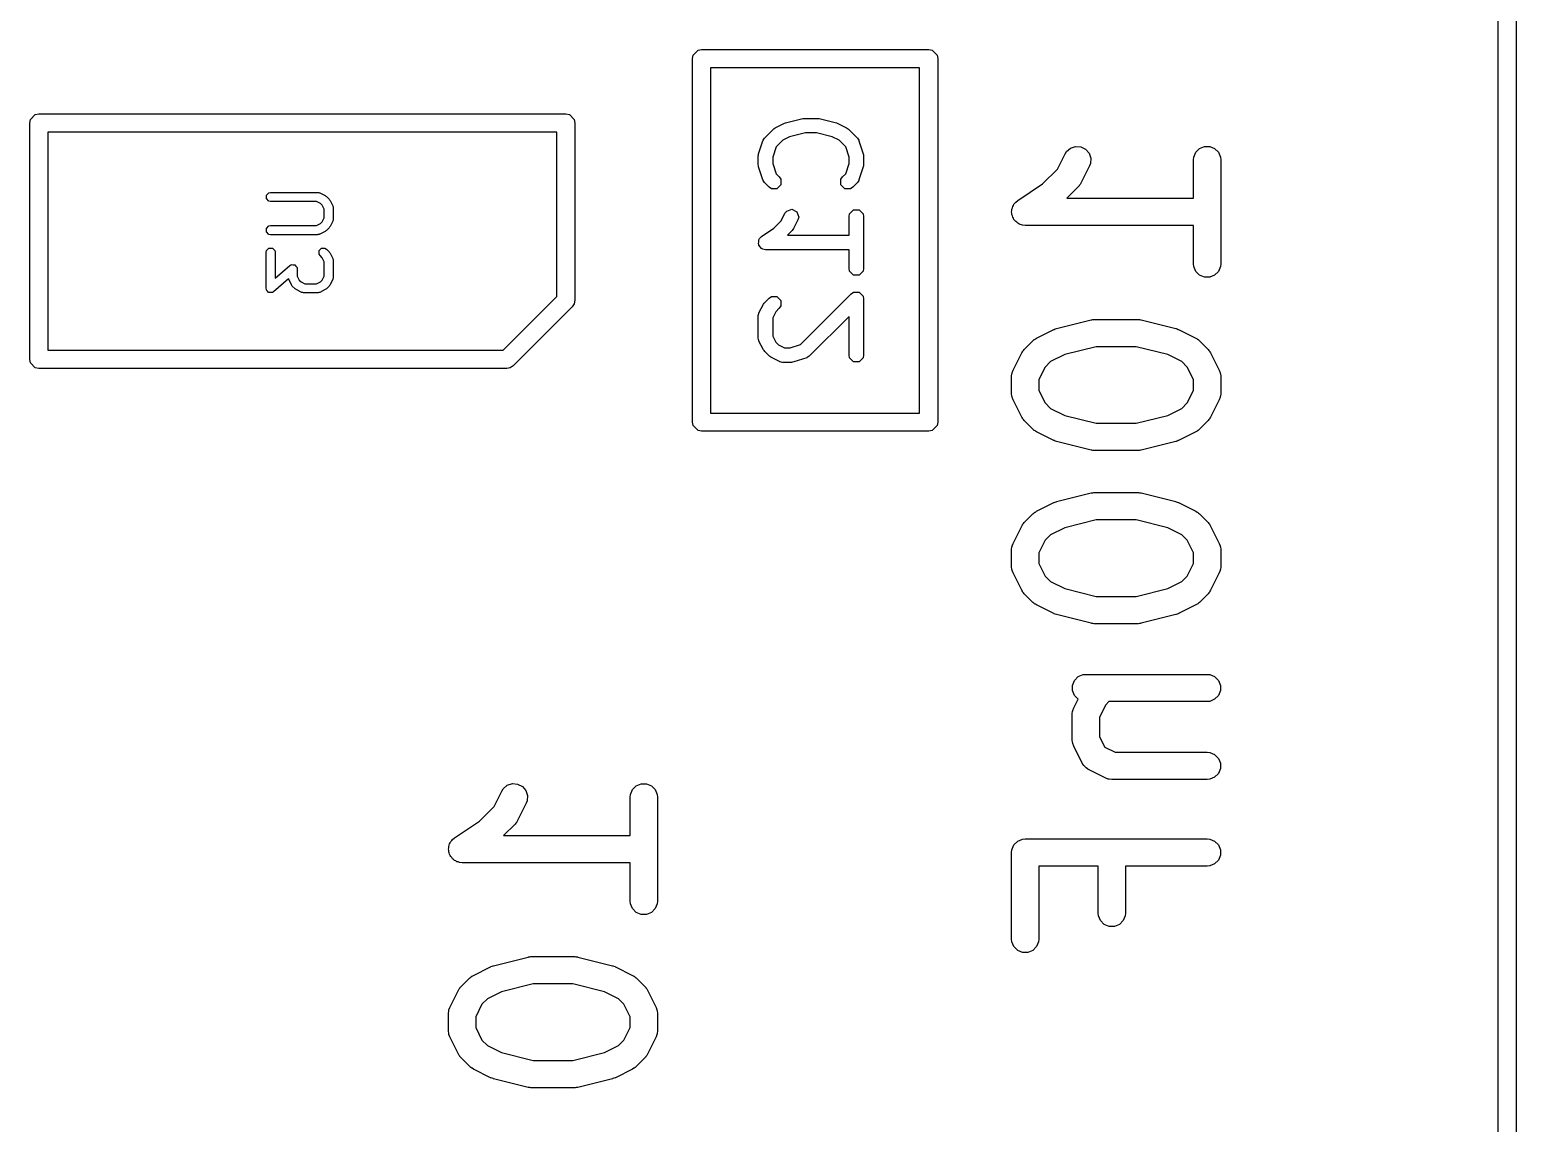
# Model space of a CAD drawing. Extents: x 0.22 to 2.57, y 0.29 to 1.72.
# Drawn here: x 1.7099 to 2.0319, y 1.2038 to 1.4406 of the extents above; entities that cross this region are included whole.
import ezdxf

# ---------------------------------------------------------------- set-up
doc = ezdxf.new("R2010")
doc.units = 0
doc.header["$MEASUREMENT"] = 0
doc.layers.add('BLACK', color=7, linetype='CONTINUOUS')

msp = doc.modelspace()

# ---------------------------------------------------------------- linework, layer by layer
at = {"layer": 'BLACK', "linetype": 'CONTINUOUS'}
for p, q in [((2.03189, 1.62992), (2.03189, 0.37008)), ((2.02795, 0.37205), (2.02795, 1.62795)), ((1.85358, 1.43512), (1.85464, 1.43619)), ((1.85464, 1.43619), (1.85539, 1.43634)), ((1.85539, 1.43634), (1.90461, 1.43634)), ((1.90461, 1.43634), (1.90536, 1.43619)), ((1.90536, 1.43619), (1.90642, 1.43512)), ((1.85343, 1.43437), (1.85358, 1.43512)), ((1.85343, 1.35563), (1.85343, 1.43437)), ((1.90642, 1.43512), (1.90657, 1.43437)), ((1.90657, 1.43437), (1.90657, 1.35563)), ((1.85736, 1.4324), (1.85736, 1.3576)), ((1.90264, 1.4324), (1.85736, 1.4324)), ((1.90264, 1.3576), (1.90264, 1.4324)), ((1.70988, 1.42041), (1.71003, 1.42116)), ((1.70988, 1.36923), (1.70988, 1.42041)), ((1.71003, 1.42116), (1.71109, 1.42223)), ((1.71109, 1.42223), (1.71185, 1.42238)), ((1.71185, 1.42238), (1.82602, 1.42238)), ((1.82602, 1.42238), (1.82677, 1.42223)), ((1.82677, 1.42223), (1.82784, 1.42116)), ((1.82784, 1.42116), (1.82799, 1.42041)), ((1.82799, 1.42041), (1.82799, 1.38202)), ((1.87137, 1.41937), (1.87324, 1.42031)), ((1.87324, 1.42031), (1.87341, 1.42036)), ((1.87341, 1.42036), (1.87356, 1.42043)), ((1.87356, 1.42043), (1.87731, 1.42137)), ((1.87731, 1.42137), (1.87751, 1.42138)), ((1.87751, 1.42138), (1.87769, 1.42142)), ((1.87769, 1.42142), (1.88051, 1.42142)), ((1.88051, 1.42142), (1.8807, 1.42138)), ((1.8807, 1.42138), (1.88089, 1.42137)), ((1.88089, 1.42137), (1.88464, 1.42043)), ((1.88464, 1.42043), (1.88479, 1.42036)), ((1.88479, 1.42036), (1.88496, 1.42031)), ((1.88496, 1.42031), (1.88684, 1.41937)), ((1.71381, 1.41844), (1.71381, 1.3712)), ((1.82405, 1.41844), (1.71381, 1.41844)), ((1.82405, 1.38284), (1.82405, 1.41844)), ((1.86874, 1.41669), (1.86888, 1.4169)), ((1.86888, 1.4169), (1.86901, 1.41712)), ((1.86901, 1.41712), (1.86904, 1.41714)), ((1.86904, 1.41714), (1.86908, 1.4172)), ((1.86908, 1.4172), (1.87096, 1.41908)), ((1.87096, 1.41908), (1.87117, 1.41922)), ((1.87117, 1.41922), (1.87137, 1.41937)), ((1.87449, 1.41742), (1.873, 1.41667)), ((1.87789, 1.41827), (1.87449, 1.41742)), ((1.88031, 1.41827), (1.87789, 1.41827)), ((1.88371, 1.41742), (1.88031, 1.41827)), ((1.8852, 1.41667), (1.88371, 1.41742)), ((1.88684, 1.41937), (1.88703, 1.41922)), ((1.88703, 1.41922), (1.88724, 1.41908)), ((1.88724, 1.41908), (1.88912, 1.4172)), ((1.88912, 1.4172), (1.88916, 1.41714)), ((1.88916, 1.41714), (1.8892, 1.41712)), ((1.8892, 1.41712), (1.88932, 1.4169)), ((1.88932, 1.4169), (1.88946, 1.41669)), ((1.86773, 1.41353), (1.86776, 1.41378)), ((1.86776, 1.41378), (1.8687, 1.41659)), ((1.8687, 1.41659), (1.86874, 1.41666)), ((1.86874, 1.41666), (1.86874, 1.41669)), ((1.87157, 1.41524), (1.87083, 1.41302)), ((1.873, 1.41667), (1.87157, 1.41524)), ((1.88663, 1.41524), (1.8852, 1.41667)), ((1.88737, 1.41302), (1.88663, 1.41524)), ((1.88946, 1.41669), (1.88946, 1.41666)), ((1.88946, 1.41666), (1.8895, 1.41659)), ((1.8895, 1.41659), (1.89044, 1.41378)), ((1.89044, 1.41378), (1.89047, 1.41353)), ((1.93248, 1.41043), (1.93414, 1.41375)), ((1.93414, 1.41375), (1.93445, 1.41424)), ((1.93445, 1.41424), (1.93532, 1.41499)), ((1.93532, 1.41499), (1.93642, 1.41536)), ((1.93642, 1.41536), (1.93756, 1.41528)), ((1.93756, 1.41528), (1.9386, 1.41476)), ((1.9386, 1.41476), (1.93935, 1.41389)), ((1.93935, 1.41389), (1.93971, 1.4128)), ((1.96201, 1.413), (1.96245, 1.41407)), ((1.96245, 1.41407), (1.96327, 1.41488)), ((1.96327, 1.41488), (1.96433, 1.41532)), ((1.96433, 1.41532), (1.96548, 1.41532)), ((1.96548, 1.41532), (1.96655, 1.41488)), ((1.96655, 1.41488), (1.96736, 1.41407)), ((1.96736, 1.41407), (1.9678, 1.413)), ((1.86768, 1.41328), (1.86773, 1.41353)), ((1.86768, 1.4114), (1.86768, 1.41328)), ((1.86773, 1.41116), (1.86768, 1.4114)), ((1.86776, 1.41091), (1.86773, 1.41116)), ((1.8687, 1.40809), (1.86776, 1.41091)), ((1.87083, 1.41302), (1.87083, 1.41166)), ((1.87083, 1.41166), (1.87157, 1.40944)), ((1.88663, 1.40944), (1.88737, 1.41166)), ((1.88737, 1.41166), (1.88737, 1.41302)), ((1.89044, 1.41091), (1.8895, 1.40809)), ((1.89047, 1.41116), (1.89044, 1.41091)), ((1.89047, 1.41353), (1.89052, 1.41328)), ((1.89052, 1.4114), (1.89047, 1.41116)), ((1.89052, 1.41328), (1.89052, 1.4114)), ((1.92928, 1.40722), (1.93248, 1.41043)), ((1.93943, 1.41111), (1.93755, 1.40736)), ((1.93963, 1.41165), (1.93943, 1.41111)), ((1.93971, 1.4128), (1.93963, 1.41165)), ((1.96195, 1.41243), (1.96201, 1.413)), ((1.96195, 1.40413), (1.96195, 1.41243)), ((1.9678, 1.413), (1.96786, 1.41243)), ((1.96786, 1.41243), (1.96786, 1.38993)), ((1.86874, 1.40803), (1.8687, 1.40809)), ((1.86874, 1.40799), (1.86874, 1.40803)), ((1.86888, 1.40778), (1.86874, 1.40799)), ((1.86901, 1.40756), (1.86888, 1.40778)), ((1.86904, 1.40754), (1.86901, 1.40756)), ((1.86908, 1.40748), (1.86904, 1.40754)), ((1.87002, 1.40654), (1.86908, 1.40748)), ((1.87157, 1.40944), (1.87225, 1.40877)), ((1.87225, 1.40877), (1.87259, 1.40826)), ((1.87259, 1.40826), (1.87259, 1.40705)), ((1.88561, 1.40826), (1.88595, 1.40877)), ((1.88561, 1.40705), (1.88561, 1.40826)), ((1.88595, 1.40877), (1.88663, 1.40944)), ((1.88912, 1.40748), (1.88818, 1.40654)), ((1.88916, 1.40754), (1.88912, 1.40748)), ((1.8892, 1.40756), (1.88916, 1.40754)), ((1.88932, 1.40778), (1.8892, 1.40756)), ((1.88946, 1.40799), (1.88932, 1.40778)), ((1.8895, 1.40809), (1.88946, 1.40803)), ((1.88946, 1.40803), (1.88946, 1.40799)), ((1.9239, 1.40364), (1.92928, 1.40722)), ((1.93755, 1.40736), (1.93739, 1.40711)), ((1.76115, 1.40479), (1.76168, 1.40533)), ((1.76115, 1.40404), (1.76115, 1.40479)), ((1.76168, 1.40351), (1.76115, 1.40404)), ((1.76168, 1.40533), (1.76206, 1.4054)), ((1.76206, 1.4054), (1.77226, 1.4054)), ((1.77226, 1.4054), (1.77231, 1.40539)), ((1.77231, 1.40539), (1.77233, 1.4054)), ((1.77233, 1.4054), (1.77248, 1.40536)), ((1.77248, 1.40536), (1.77263, 1.40533)), ((1.77263, 1.40533), (1.77265, 1.40531)), ((1.77265, 1.40531), (1.7727, 1.4053)), ((1.7727, 1.4053), (1.7739, 1.4047)), ((1.7739, 1.4047), (1.77402, 1.4046)), ((1.77402, 1.4046), (1.77415, 1.40451)), ((1.77415, 1.40451), (1.77475, 1.40391)), ((1.87053, 1.4062), (1.87002, 1.40654)), ((1.87174, 1.4062), (1.87053, 1.4062)), ((1.87259, 1.40705), (1.87174, 1.4062)), ((1.88647, 1.4062), (1.88561, 1.40705)), ((1.88767, 1.4062), (1.88647, 1.4062)), ((1.88818, 1.40654), (1.88767, 1.4062)), ((1.937, 1.40659), (1.93454, 1.40413)), ((1.93454, 1.40413), (1.96195, 1.40413)), ((1.93718, 1.40682), (1.937, 1.40659)), ((1.93724, 1.40687), (1.93718, 1.40682)), ((1.9373, 1.40696), (1.93724, 1.40687)), ((1.93737, 1.40704), (1.9373, 1.40696)), ((1.93739, 1.40711), (1.93737, 1.40704)), ((1.76206, 1.40343), (1.76168, 1.40351)), ((1.77203, 1.40343), (1.76206, 1.40343)), ((1.77288, 1.40301), (1.77203, 1.40343)), ((1.77325, 1.40264), (1.77288, 1.40301)), ((1.77367, 1.40179), (1.77325, 1.40264)), ((1.77367, 1.39985), (1.77367, 1.40179)), ((1.77475, 1.40391), (1.77484, 1.40378)), ((1.77484, 1.40378), (1.77494, 1.40366)), ((1.77494, 1.40366), (1.77554, 1.40246)), ((1.77554, 1.40246), (1.77555, 1.40241)), ((1.77555, 1.40241), (1.77557, 1.4024)), ((1.77557, 1.4024), (1.7756, 1.40224)), ((1.7756, 1.40224), (1.77564, 1.40209)), ((1.77564, 1.40209), (1.77563, 1.40207)), ((1.77563, 1.40207), (1.77564, 1.40202)), ((1.77564, 1.40202), (1.77564, 1.39962)), ((1.87265, 1.39921), (1.87347, 1.40086)), ((1.87347, 1.40086), (1.87385, 1.40135)), ((1.87385, 1.40135), (1.87499, 1.40173)), ((1.87499, 1.40173), (1.87607, 1.40119)), ((1.87607, 1.40119), (1.87645, 1.40004)), ((1.88737, 1.40016), (1.88749, 1.40076)), ((1.88749, 1.40076), (1.88834, 1.40161)), ((1.88834, 1.40161), (1.88955, 1.40161)), ((1.88955, 1.40161), (1.8904, 1.40076)), ((1.8904, 1.40076), (1.89052, 1.40016)), ((1.92258, 1.40118), (1.92264, 1.40147)), ((1.92264, 1.40089), (1.92258, 1.40118)), ((1.92264, 1.40175), (1.92275, 1.40202)), ((1.92264, 1.40147), (1.92264, 1.40175)), ((1.92264, 1.4006), (1.92264, 1.40089)), ((1.92275, 1.40202), (1.92281, 1.40231)), ((1.92281, 1.40231), (1.92297, 1.40255)), ((1.92297, 1.40255), (1.92308, 1.40282)), ((1.92308, 1.40282), (1.92329, 1.40303)), ((1.92329, 1.40303), (1.92345, 1.40327)), ((1.92345, 1.40327), (1.92389, 1.40363)), ((1.92389, 1.40363), (1.9239, 1.40363)), ((1.9239, 1.40363), (1.9239, 1.40364)), ((1.9239, 1.40363), (1.9239, 1.40363)), ((1.76115, 1.3976), (1.76168, 1.39813)), ((1.76115, 1.39684), (1.76115, 1.3976)), ((1.76168, 1.39813), (1.76206, 1.3982)), ((1.76206, 1.3982), (1.77203, 1.3982)), ((1.77203, 1.3982), (1.77288, 1.39863)), ((1.77288, 1.39863), (1.77325, 1.399)), ((1.77325, 1.399), (1.77367, 1.39985)), ((1.77475, 1.39772), (1.77415, 1.39712)), ((1.77484, 1.39785), (1.77475, 1.39772)), ((1.77494, 1.39798), (1.77484, 1.39785)), ((1.77554, 1.39918), (1.77494, 1.39798)), ((1.77555, 1.39923), (1.77554, 1.39918)), ((1.77557, 1.39924), (1.77555, 1.39923)), ((1.7756, 1.3994), (1.77557, 1.39924)), ((1.77564, 1.39955), (1.7756, 1.3994)), ((1.77564, 1.39962), (1.77563, 1.39957)), ((1.77563, 1.39957), (1.77564, 1.39955)), ((1.86838, 1.39584), (1.87107, 1.39763)), ((1.87107, 1.39763), (1.87265, 1.39921)), ((1.87535, 1.39758), (1.8752, 1.39738)), ((1.87629, 1.39945), (1.87535, 1.39758)), ((1.87645, 1.40004), (1.87629, 1.39945)), ((1.88737, 1.39611), (1.88737, 1.40016)), ((1.89052, 1.40016), (1.89052, 1.38891)), ((1.92275, 1.40034), (1.92264, 1.4006)), ((1.92281, 1.40005), (1.92275, 1.40034)), ((1.92297, 1.39981), (1.92281, 1.40005)), ((1.92308, 1.39954), (1.92297, 1.39981)), ((1.92329, 1.39933), (1.92308, 1.39954)), ((1.92345, 1.39909), (1.92329, 1.39933)), ((1.92369, 1.39893), (1.92345, 1.39909)), ((1.9239, 1.39872), (1.92369, 1.39893)), ((1.92416, 1.39861), (1.9239, 1.39872)), ((1.9244, 1.39845), (1.92416, 1.39861)), ((1.92469, 1.39839), (1.9244, 1.39845)), ((1.92496, 1.39828), (1.92469, 1.39839)), ((1.92553, 1.39823), (1.92496, 1.39828)), ((1.92554, 1.39823), (1.92553, 1.39823)), ((1.92553, 1.39823), (1.92553, 1.39823)), ((1.92553, 1.39823), (1.92553, 1.39823)), ((1.96195, 1.39823), (1.92554, 1.39823)), ((1.96195, 1.38993), (1.96195, 1.39823)), ((1.76168, 1.39631), (1.76115, 1.39684)), ((1.76206, 1.39623), (1.76168, 1.39631)), ((1.77226, 1.39623), (1.76206, 1.39623)), ((1.77231, 1.39624), (1.77226, 1.39623)), ((1.77233, 1.39624), (1.77231, 1.39624)), ((1.77248, 1.39628), (1.77233, 1.39624)), ((1.77263, 1.39631), (1.77248, 1.39628)), ((1.77265, 1.39633), (1.77263, 1.39631)), ((1.7727, 1.39634), (1.77265, 1.39633)), ((1.7739, 1.39694), (1.7727, 1.39634)), ((1.77402, 1.39704), (1.7739, 1.39694)), ((1.77415, 1.39712), (1.77402, 1.39704)), ((1.86771, 1.39423), (1.8678, 1.39468)), ((1.8678, 1.39513), (1.86792, 1.39525)), ((1.8678, 1.39468), (1.8678, 1.39513)), ((1.86792, 1.39525), (1.86795, 1.39541)), ((1.86795, 1.39541), (1.86838, 1.39584)), ((1.87506, 1.39717), (1.874, 1.39611)), ((1.874, 1.39611), (1.88737, 1.39611)), ((1.8752, 1.39738), (1.87506, 1.39717)), ((1.76108, 1.39242), (1.76115, 1.3928)), ((1.76108, 1.38462), (1.76108, 1.39242)), ((1.76115, 1.3928), (1.76168, 1.39333)), ((1.76168, 1.39333), (1.76244, 1.39333)), ((1.76244, 1.39333), (1.76297, 1.3928)), ((1.76297, 1.3928), (1.76304, 1.39242)), ((1.76304, 1.39242), (1.76304, 1.38679)), ((1.77255, 1.3928), (1.77308, 1.39333)), ((1.77255, 1.39204), (1.77255, 1.3928)), ((1.77276, 1.39172), (1.77255, 1.39204)), ((1.77325, 1.39124), (1.77276, 1.39172)), ((1.77308, 1.39333), (1.77383, 1.39333)), ((1.77367, 1.39039), (1.77325, 1.39124)), ((1.77383, 1.39333), (1.77415, 1.39312)), ((1.77415, 1.39312), (1.77475, 1.39252)), ((1.77475, 1.39252), (1.77484, 1.39238)), ((1.77484, 1.39238), (1.77494, 1.39226)), ((1.77494, 1.39226), (1.77554, 1.39106)), ((1.8678, 1.39409), (1.86771, 1.39423)), ((1.8678, 1.39393), (1.8678, 1.39409)), ((1.86813, 1.3936), (1.8678, 1.39393)), ((1.86838, 1.39322), (1.86813, 1.3936)), ((1.86854, 1.39319), (1.86838, 1.39322)), ((1.86866, 1.39308), (1.86854, 1.39319)), ((1.86926, 1.39296), (1.86866, 1.39308)), ((1.88737, 1.39296), (1.86926, 1.39296)), ((1.88737, 1.38891), (1.88737, 1.39296)), ((1.76304, 1.38679), (1.76621, 1.38956)), ((1.76621, 1.38956), (1.76645, 1.3897)), ((1.76645, 1.3897), (1.76648, 1.38973)), ((1.76648, 1.38973), (1.7665, 1.38973)), ((1.7665, 1.38973), (1.76654, 1.38975)), ((1.76654, 1.38975), (1.76689, 1.38973)), ((1.76689, 1.38973), (1.76724, 1.38973)), ((1.76724, 1.38973), (1.76726, 1.3897)), ((1.76726, 1.3897), (1.7673, 1.3897)), ((1.7673, 1.3897), (1.76752, 1.38944)), ((1.76752, 1.38944), (1.76777, 1.3892)), ((1.76777, 1.3892), (1.76778, 1.38915)), ((1.76778, 1.38915), (1.76779, 1.38914)), ((1.76779, 1.38914), (1.76779, 1.38909)), ((1.76779, 1.38909), (1.76784, 1.38882)), ((1.76784, 1.38882), (1.76784, 1.38725)), ((1.77367, 1.38725), (1.77367, 1.39039)), ((1.77554, 1.39106), (1.77555, 1.39101)), ((1.77555, 1.39101), (1.77557, 1.391)), ((1.77557, 1.391), (1.7756, 1.39084)), ((1.7756, 1.39084), (1.77564, 1.39069)), ((1.77564, 1.39069), (1.77563, 1.39067)), ((1.77563, 1.39067), (1.77564, 1.39062)), ((1.77564, 1.39062), (1.77564, 1.38702)), ((1.88749, 1.3883), (1.88737, 1.38891)), ((1.88834, 1.38745), (1.88749, 1.3883)), ((1.8904, 1.3883), (1.88955, 1.38745)), ((1.89052, 1.38891), (1.8904, 1.3883)), ((1.96201, 1.38935), (1.96195, 1.38993)), ((1.96245, 1.38829), (1.96201, 1.38935)), ((1.96327, 1.38747), (1.96245, 1.38829)), ((1.96736, 1.38829), (1.96655, 1.38747)), ((1.9678, 1.38935), (1.96736, 1.38829)), ((1.96786, 1.38993), (1.9678, 1.38935)), ((1.76594, 1.38671), (1.76271, 1.38388)), ((1.76595, 1.38664), (1.76594, 1.38671)), ((1.76597, 1.38663), (1.76595, 1.38664)), ((1.76598, 1.38658), (1.76597, 1.38663)), ((1.76658, 1.38538), (1.76598, 1.38658)), ((1.76668, 1.38526), (1.76658, 1.38538)), ((1.76676, 1.38512), (1.76668, 1.38526)), ((1.76736, 1.38452), (1.76676, 1.38512)), ((1.76784, 1.38725), (1.76827, 1.3864)), ((1.76827, 1.3864), (1.76864, 1.38603)), ((1.76864, 1.38603), (1.76949, 1.3856)), ((1.76949, 1.3856), (1.77203, 1.3856)), ((1.77203, 1.3856), (1.77288, 1.38603)), ((1.77288, 1.38603), (1.77325, 1.3864)), ((1.77325, 1.3864), (1.77367, 1.38725)), ((1.77475, 1.38512), (1.77415, 1.38452)), ((1.77484, 1.38526), (1.77475, 1.38512)), ((1.77494, 1.38538), (1.77484, 1.38526)), ((1.77554, 1.38658), (1.77494, 1.38538)), ((1.77555, 1.38663), (1.77554, 1.38658)), ((1.77557, 1.38664), (1.77555, 1.38663)), ((1.7756, 1.3868), (1.77557, 1.38664)), ((1.77564, 1.38695), (1.7756, 1.3868)), ((1.77564, 1.38702), (1.77563, 1.38697)), ((1.77563, 1.38697), (1.77564, 1.38695)), ((1.88955, 1.38745), (1.88834, 1.38745)), ((1.96433, 1.38703), (1.96327, 1.38747)), ((1.96548, 1.38703), (1.96433, 1.38703)), ((1.96655, 1.38747), (1.96548, 1.38703)), ((1.76113, 1.38435), (1.76108, 1.38462)), ((1.76113, 1.38431), (1.76113, 1.38435)), ((1.76114, 1.38429), (1.76113, 1.38431)), ((1.76115, 1.38424), (1.76114, 1.38429)), ((1.7614, 1.384), (1.76115, 1.38424)), ((1.76162, 1.38374), (1.7614, 1.384)), ((1.76166, 1.38374), (1.76162, 1.38374)), ((1.76168, 1.38371), (1.76166, 1.38374)), ((1.76203, 1.38371), (1.76168, 1.38371)), ((1.76237, 1.38369), (1.76203, 1.38371)), ((1.76241, 1.38371), (1.76237, 1.38369)), ((1.76244, 1.38371), (1.76241, 1.38371)), ((1.76247, 1.38374), (1.76244, 1.38371)), ((1.76271, 1.38388), (1.76247, 1.38374)), ((1.76749, 1.38444), (1.76736, 1.38452)), ((1.76762, 1.38434), (1.76749, 1.38444)), ((1.76882, 1.38374), (1.76762, 1.38434)), ((1.76887, 1.38373), (1.76882, 1.38374)), ((1.76888, 1.38371), (1.76887, 1.38373)), ((1.76904, 1.38368), (1.76888, 1.38371)), ((1.76919, 1.38364), (1.76904, 1.38368)), ((1.76921, 1.38365), (1.76919, 1.38364)), ((1.76926, 1.38364), (1.76921, 1.38365)), ((1.77226, 1.38364), (1.76926, 1.38364)), ((1.77231, 1.38365), (1.77226, 1.38364)), ((1.77233, 1.38364), (1.77231, 1.38365)), ((1.77248, 1.38368), (1.77233, 1.38364)), ((1.77263, 1.38371), (1.77248, 1.38368)), ((1.77265, 1.38373), (1.77263, 1.38371)), ((1.7727, 1.38374), (1.77265, 1.38373)), ((1.7739, 1.38434), (1.7727, 1.38374)), ((1.77402, 1.38444), (1.7739, 1.38434)), ((1.77415, 1.38452), (1.77402, 1.38444)), ((1.81241, 1.3712), (1.82405, 1.38284)), ((1.82799, 1.38202), (1.82784, 1.38127)), ((1.86894, 1.38137), (1.86908, 1.38158)), ((1.86908, 1.38158), (1.87002, 1.38252)), ((1.87002, 1.38252), (1.87053, 1.38286)), ((1.87053, 1.38286), (1.87174, 1.38286)), ((1.87174, 1.38286), (1.87259, 1.38201)), ((1.87259, 1.38201), (1.87259, 1.38081)), ((1.87684, 1.37247), (1.88783, 1.38346)), ((1.88783, 1.38346), (1.88834, 1.3838)), ((1.88834, 1.3838), (1.88955, 1.3838)), ((1.88955, 1.3838), (1.8904, 1.38295)), ((1.8904, 1.38295), (1.8904, 1.38295)), ((1.8904, 1.38295), (1.89052, 1.38235)), ((1.89052, 1.38235), (1.89052, 1.37016)), ((1.82741, 1.38063), (1.81462, 1.36784)), ((1.82784, 1.38127), (1.82741, 1.38063)), ((1.82784, 1.38127), (1.82784, 1.38127)), ((1.86768, 1.3786), (1.8677, 1.37867)), ((1.86768, 1.37391), (1.86768, 1.3786)), ((1.86769, 1.37871), (1.86775, 1.37895)), ((1.8677, 1.37867), (1.86769, 1.37871)), ((1.86775, 1.37895), (1.8678, 1.3792)), ((1.8678, 1.3792), (1.86783, 1.37922)), ((1.86783, 1.37922), (1.86785, 1.3793)), ((1.86785, 1.3793), (1.86879, 1.38117)), ((1.86879, 1.38117), (1.86894, 1.38137)), ((1.87149, 1.37954), (1.87083, 1.37822)), ((1.87083, 1.37822), (1.87083, 1.37428)), ((1.87225, 1.38029), (1.87149, 1.37954)), ((1.87259, 1.38081), (1.87225, 1.38029)), ((1.88737, 1.37854), (1.87881, 1.36998)), ((1.88737, 1.37016), (1.88737, 1.37854)), ((1.92797, 1.37382), (1.93171, 1.3757)), ((1.93171, 1.3757), (1.93176, 1.37571)), ((1.93176, 1.37571), (1.93177, 1.37573)), ((1.93177, 1.37573), (1.93202, 1.37581)), ((1.93202, 1.37581), (1.93226, 1.3759)), ((1.93226, 1.3759), (1.93228, 1.37591)), ((1.93228, 1.37591), (1.93232, 1.37592)), ((1.93232, 1.37592), (1.93982, 1.3778)), ((1.93982, 1.3778), (1.93992, 1.37781)), ((1.93992, 1.37781), (1.93996, 1.37783)), ((1.93996, 1.37783), (1.94018, 1.37785)), ((1.94018, 1.37785), (1.94039, 1.37788)), ((1.94039, 1.37788), (1.94043, 1.37787)), ((1.94043, 1.37787), (1.94053, 1.37788)), ((1.94053, 1.37788), (1.94991, 1.37788)), ((1.94991, 1.37788), (1.95001, 1.37787)), ((1.95001, 1.37787), (1.95005, 1.37788)), ((1.95005, 1.37788), (1.95027, 1.37785)), ((1.95027, 1.37785), (1.95048, 1.37783)), ((1.95048, 1.37783), (1.95052, 1.37781)), ((1.95052, 1.37781), (1.95062, 1.3778)), ((1.95062, 1.3778), (1.95812, 1.37592)), ((1.95812, 1.37592), (1.95817, 1.37591)), ((1.95817, 1.37591), (1.95819, 1.3759)), ((1.95819, 1.3759), (1.95843, 1.37581)), ((1.95843, 1.37581), (1.95867, 1.37573)), ((1.95867, 1.37573), (1.95869, 1.37571)), ((1.95869, 1.37571), (1.95873, 1.3757)), ((1.95873, 1.3757), (1.96248, 1.37382)), ((1.8677, 1.37383), (1.86768, 1.37391)), ((1.86769, 1.3738), (1.8677, 1.37383)), ((1.86775, 1.37355), (1.86769, 1.3738)), ((1.8678, 1.37331), (1.86775, 1.37355)), ((1.86783, 1.37328), (1.8678, 1.37331)), ((1.86785, 1.3732), (1.86783, 1.37328)), ((1.86879, 1.37133), (1.86785, 1.3732)), ((1.87083, 1.37428), (1.87149, 1.37297)), ((1.87149, 1.37297), (1.87207, 1.37239)), ((1.87207, 1.37239), (1.87338, 1.37173)), ((1.87463, 1.37173), (1.87684, 1.37247)), ((1.92532, 1.3714), (1.9272, 1.37327)), ((1.9272, 1.37327), (1.92742, 1.37346)), ((1.92742, 1.37346), (1.92748, 1.37351)), ((1.92748, 1.37351), (1.92756, 1.37357)), ((1.92756, 1.37357), (1.92765, 1.37364)), ((1.92765, 1.37364), (1.92772, 1.37367)), ((1.92772, 1.37367), (1.92797, 1.37382)), ((1.9409, 1.37198), (1.93407, 1.37027)), ((1.94954, 1.37198), (1.9409, 1.37198)), ((1.95638, 1.37027), (1.94954, 1.37198)), ((1.96248, 1.37382), (1.96273, 1.37367)), ((1.96273, 1.37367), (1.9628, 1.37364)), ((1.9628, 1.37364), (1.96288, 1.37357)), ((1.96288, 1.37357), (1.96297, 1.37351)), ((1.96297, 1.37351), (1.96302, 1.37346)), ((1.96302, 1.37346), (1.96324, 1.37327)), ((1.96324, 1.37327), (1.96512, 1.3714)), ((1.71003, 1.36848), (1.70988, 1.36923)), ((1.71381, 1.3712), (1.81241, 1.3712)), ((1.86894, 1.37113), (1.86879, 1.37133)), ((1.86908, 1.37092), (1.86894, 1.37113)), ((1.87002, 1.36998), (1.86908, 1.37092)), ((1.87023, 1.36984), (1.87002, 1.36998)), ((1.87043, 1.36969), (1.87023, 1.36984)), ((1.8723, 1.36875), (1.87043, 1.36969)), ((1.87238, 1.36873), (1.8723, 1.36875)), ((1.8724, 1.3687), (1.87238, 1.36873)), ((1.87265, 1.36866), (1.8724, 1.3687)), ((1.8729, 1.36859), (1.87265, 1.36866)), ((1.87293, 1.3686), (1.8729, 1.36859)), ((1.87301, 1.36858), (1.87293, 1.3686)), ((1.87488, 1.36858), (1.87301, 1.36858)), ((1.87338, 1.37173), (1.87463, 1.37173)), ((1.87513, 1.36863), (1.87488, 1.36858)), ((1.87538, 1.36867), (1.87513, 1.36863)), ((1.87819, 1.3696), (1.87538, 1.36867)), ((1.87826, 1.36964), (1.87819, 1.3696)), ((1.8783, 1.36964), (1.87826, 1.36964)), ((1.87851, 1.36978), (1.8783, 1.36964)), ((1.87873, 1.36991), (1.87851, 1.36978)), ((1.87874, 1.36994), (1.87873, 1.36991)), ((1.87881, 1.36998), (1.87874, 1.36994)), ((1.88749, 1.36956), (1.88737, 1.37016)), ((1.88834, 1.3687), (1.88749, 1.36956)), ((1.88955, 1.3687), (1.88834, 1.3687)), ((1.8904, 1.36956), (1.88955, 1.3687)), ((1.89052, 1.37016), (1.8904, 1.36956)), ((1.9229, 1.36688), (1.92477, 1.37063)), ((1.92477, 1.37063), (1.92493, 1.37088)), ((1.92493, 1.37088), (1.92496, 1.37095)), ((1.92496, 1.37095), (1.92502, 1.37103)), ((1.92502, 1.37103), (1.92508, 1.37112)), ((1.92508, 1.37112), (1.92514, 1.37117)), ((1.92514, 1.37117), (1.92532, 1.3714)), ((1.93103, 1.36876), (1.92984, 1.36756)), ((1.93407, 1.37027), (1.93103, 1.36876)), ((1.95941, 1.36876), (1.95638, 1.37027)), ((1.9606, 1.36756), (1.95941, 1.36876)), ((1.96512, 1.3714), (1.96531, 1.37117)), ((1.96531, 1.37117), (1.96536, 1.37112)), ((1.96536, 1.37112), (1.96542, 1.37103)), ((1.96542, 1.37103), (1.96549, 1.37095)), ((1.96549, 1.37095), (1.96552, 1.37088)), ((1.96552, 1.37088), (1.96567, 1.37063)), ((1.96567, 1.37063), (1.96755, 1.36688)), ((1.71109, 1.36741), (1.71003, 1.36848)), ((1.71185, 1.36726), (1.71109, 1.36741)), ((1.81322, 1.36726), (1.71185, 1.36726)), ((1.81398, 1.36741), (1.81322, 1.36726)), ((1.81462, 1.36784), (1.81398, 1.36741)), ((1.92258, 1.36556), (1.92264, 1.36613)), ((1.92258, 1.36181), (1.92258, 1.36556)), ((1.92264, 1.36613), (1.92268, 1.36623)), ((1.92268, 1.36623), (1.92269, 1.36634)), ((1.92269, 1.36634), (1.9229, 1.36688)), ((1.92984, 1.36756), (1.92849, 1.36486)), ((1.96195, 1.36486), (1.9606, 1.36756)), ((1.96755, 1.36688), (1.96775, 1.36634)), ((1.96775, 1.36634), (1.96776, 1.36623)), ((1.96776, 1.36623), (1.9678, 1.36613)), ((1.9678, 1.36613), (1.96786, 1.36556)), ((1.96786, 1.36556), (1.96786, 1.36181)), ((1.92849, 1.36486), (1.92849, 1.36251)), ((1.92849, 1.36251), (1.92984, 1.35981)), ((1.9606, 1.35981), (1.96195, 1.36251)), ((1.96195, 1.36251), (1.96195, 1.36486)), ((1.92264, 1.36123), (1.92258, 1.36181)), ((1.92268, 1.36113), (1.92264, 1.36123)), ((1.92269, 1.36103), (1.92268, 1.36113)), ((1.9229, 1.36049), (1.92269, 1.36103)), ((1.92477, 1.35674), (1.9229, 1.36049)), ((1.92984, 1.35981), (1.93103, 1.35861)), ((1.95941, 1.35861), (1.9606, 1.35981)), ((1.96755, 1.36049), (1.96567, 1.35674)), ((1.96775, 1.36103), (1.96755, 1.36049)), ((1.96776, 1.36113), (1.96775, 1.36103)), ((1.9678, 1.36123), (1.96776, 1.36113)), ((1.96786, 1.36181), (1.9678, 1.36123)), ((1.85736, 1.3576), (1.90264, 1.3576)), ((1.92493, 1.35649), (1.92477, 1.35674)), ((1.92496, 1.35642), (1.92493, 1.35649)), ((1.92502, 1.35634), (1.92496, 1.35642)), ((1.92508, 1.35625), (1.92502, 1.35634)), ((1.92514, 1.3562), (1.92508, 1.35625)), ((1.92532, 1.35597), (1.92514, 1.3562)), ((1.9272, 1.3541), (1.92532, 1.35597)), ((1.93103, 1.35861), (1.93407, 1.3571)), ((1.93407, 1.3571), (1.9409, 1.35539)), ((1.94954, 1.35539), (1.95638, 1.3571)), ((1.95638, 1.3571), (1.95941, 1.35861)), ((1.96512, 1.35597), (1.96324, 1.3541)), ((1.96531, 1.3562), (1.96512, 1.35597)), ((1.96536, 1.35625), (1.96531, 1.3562)), ((1.96542, 1.35634), (1.96536, 1.35625)), ((1.96549, 1.35642), (1.96542, 1.35634)), ((1.96552, 1.35649), (1.96549, 1.35642)), ((1.96567, 1.35674), (1.96552, 1.35649)), ((1.85358, 1.35488), (1.85343, 1.35563)), ((1.85464, 1.35381), (1.85358, 1.35488)), ((1.85539, 1.35366), (1.85464, 1.35381)), ((1.90461, 1.35366), (1.85539, 1.35366)), ((1.90536, 1.35381), (1.90461, 1.35366)), ((1.90642, 1.35488), (1.90536, 1.35381)), ((1.90657, 1.35563), (1.90642, 1.35488)), ((1.92742, 1.35391), (1.9272, 1.3541)), ((1.92748, 1.35385), (1.92742, 1.35391)), ((1.92756, 1.3538), (1.92748, 1.35385)), ((1.92765, 1.35373), (1.92756, 1.3538)), ((1.92772, 1.3537), (1.92765, 1.35373)), ((1.92797, 1.35354), (1.92772, 1.3537)), ((1.93171, 1.35167), (1.92797, 1.35354)), ((1.9409, 1.35539), (1.94954, 1.35539)), ((1.96248, 1.35354), (1.95873, 1.35167)), ((1.96273, 1.3537), (1.96248, 1.35354)), ((1.9628, 1.35373), (1.96273, 1.3537)), ((1.96288, 1.3538), (1.9628, 1.35373)), ((1.96297, 1.35385), (1.96288, 1.3538)), ((1.96302, 1.35391), (1.96297, 1.35385)), ((1.96324, 1.3541), (1.96302, 1.35391)), ((1.93176, 1.35165), (1.93171, 1.35167)), ((1.93177, 1.35164), (1.93176, 1.35165)), ((1.93202, 1.35155), (1.93177, 1.35164)), ((1.93226, 1.35146), (1.93202, 1.35155)), ((1.93228, 1.35146), (1.93226, 1.35146)), ((1.93232, 1.35144), (1.93228, 1.35146)), ((1.93982, 1.34957), (1.93232, 1.35144)), ((1.93992, 1.34956), (1.93982, 1.34957)), ((1.93996, 1.34954), (1.93992, 1.34956)), ((1.94018, 1.34952), (1.93996, 1.34954)), ((1.94039, 1.34949), (1.94018, 1.34952)), ((1.94043, 1.34949), (1.94039, 1.34949)), ((1.94053, 1.34948), (1.94043, 1.34949)), ((1.94991, 1.34948), (1.94053, 1.34948)), ((1.95001, 1.34949), (1.94991, 1.34948)), ((1.95005, 1.34949), (1.95001, 1.34949)), ((1.95027, 1.34952), (1.95005, 1.34949)), ((1.95048, 1.34954), (1.95027, 1.34952)), ((1.95052, 1.34956), (1.95048, 1.34954)), ((1.95062, 1.34957), (1.95052, 1.34956)), ((1.95812, 1.35144), (1.95062, 1.34957)), ((1.95817, 1.35146), (1.95812, 1.35144)), ((1.95819, 1.35146), (1.95817, 1.35146)), ((1.95843, 1.35155), (1.95819, 1.35146)), ((1.95867, 1.35164), (1.95843, 1.35155)), ((1.95869, 1.35165), (1.95867, 1.35164)), ((1.95873, 1.35167), (1.95869, 1.35165)), ((1.93232, 1.33843), (1.93982, 1.3403)), ((1.93982, 1.3403), (1.93992, 1.34032)), ((1.93992, 1.34032), (1.93996, 1.34033)), ((1.93996, 1.34033), (1.94018, 1.34035)), ((1.94018, 1.34035), (1.94039, 1.34039)), ((1.94039, 1.34039), (1.94043, 1.34038)), ((1.94043, 1.34038), (1.94053, 1.34039)), ((1.94053, 1.34039), (1.94991, 1.34039)), ((1.94991, 1.34039), (1.95001, 1.34038)), ((1.95001, 1.34038), (1.95005, 1.34039)), ((1.95005, 1.34039), (1.95027, 1.34035)), ((1.95027, 1.34035), (1.95048, 1.34033)), ((1.95048, 1.34033), (1.95052, 1.34032)), ((1.95052, 1.34032), (1.95062, 1.3403)), ((1.95062, 1.3403), (1.95812, 1.33843)), ((1.92797, 1.33633), (1.93171, 1.3382)), ((1.93171, 1.3382), (1.93176, 1.33822)), ((1.93176, 1.33822), (1.93177, 1.33823)), ((1.93177, 1.33823), (1.93202, 1.33832)), ((1.93202, 1.33832), (1.93226, 1.33841)), ((1.93226, 1.33841), (1.93228, 1.33841)), ((1.93228, 1.33841), (1.93232, 1.33843)), ((1.95812, 1.33843), (1.95817, 1.33841)), ((1.95817, 1.33841), (1.95819, 1.33841)), ((1.95819, 1.33841), (1.95843, 1.33832)), ((1.95843, 1.33832), (1.95867, 1.33823)), ((1.95867, 1.33823), (1.95869, 1.33822)), ((1.95869, 1.33822), (1.95873, 1.3382)), ((1.95873, 1.3382), (1.96248, 1.33633)), ((1.92477, 1.33313), (1.92493, 1.33338)), ((1.92493, 1.33338), (1.92496, 1.33345)), ((1.92496, 1.33345), (1.92502, 1.33353)), ((1.92502, 1.33353), (1.92508, 1.33362)), ((1.92508, 1.33362), (1.92514, 1.33367)), ((1.92514, 1.33367), (1.92532, 1.3339)), ((1.92532, 1.3339), (1.9272, 1.33577)), ((1.9272, 1.33577), (1.92742, 1.33596)), ((1.92742, 1.33596), (1.92748, 1.33602)), ((1.92748, 1.33602), (1.92756, 1.33608)), ((1.92756, 1.33608), (1.92765, 1.33614)), ((1.92765, 1.33614), (1.92772, 1.33617)), ((1.92772, 1.33617), (1.92797, 1.33633)), ((1.9409, 1.33448), (1.93407, 1.33278)), ((1.94954, 1.33448), (1.9409, 1.33448)), ((1.95638, 1.33278), (1.94954, 1.33448)), ((1.96248, 1.33633), (1.96273, 1.33617)), ((1.96273, 1.33617), (1.9628, 1.33614)), ((1.9628, 1.33614), (1.96288, 1.33608)), ((1.96288, 1.33608), (1.96297, 1.33602)), ((1.96297, 1.33602), (1.96302, 1.33596)), ((1.96302, 1.33596), (1.96324, 1.33577)), ((1.96324, 1.33577), (1.96512, 1.3339)), ((1.96512, 1.3339), (1.96531, 1.33367)), ((1.96531, 1.33367), (1.96536, 1.33362)), ((1.96536, 1.33362), (1.96542, 1.33353)), ((1.96542, 1.33353), (1.96549, 1.33345)), ((1.96549, 1.33345), (1.96552, 1.33338)), ((1.96552, 1.33338), (1.96567, 1.33313)), ((1.9229, 1.32938), (1.92477, 1.33313)), ((1.92984, 1.33006), (1.92849, 1.32737)), ((1.93103, 1.33126), (1.92984, 1.33006)), ((1.93407, 1.33278), (1.93103, 1.33126)), ((1.95941, 1.33126), (1.95638, 1.33278)), ((1.9606, 1.33006), (1.95941, 1.33126)), ((1.96195, 1.32737), (1.9606, 1.33006)), ((1.96567, 1.33313), (1.96755, 1.32938)), ((1.92258, 1.32806), (1.92264, 1.32864)), ((1.92258, 1.32431), (1.92258, 1.32806)), ((1.92264, 1.32864), (1.92268, 1.32874)), ((1.92268, 1.32874), (1.92269, 1.32884)), ((1.92269, 1.32884), (1.9229, 1.32938)), ((1.92849, 1.32737), (1.92849, 1.32501)), ((1.96195, 1.32501), (1.96195, 1.32737)), ((1.96755, 1.32938), (1.96775, 1.32884)), ((1.96775, 1.32884), (1.96776, 1.32874)), ((1.96776, 1.32874), (1.9678, 1.32864)), ((1.9678, 1.32864), (1.96786, 1.32806)), ((1.96786, 1.32806), (1.96786, 1.32431)), ((1.92264, 1.32374), (1.92258, 1.32431)), ((1.92268, 1.32364), (1.92264, 1.32374)), ((1.92269, 1.32353), (1.92268, 1.32364)), ((1.9229, 1.32299), (1.92269, 1.32353)), ((1.92849, 1.32501), (1.92984, 1.32231)), ((1.9606, 1.32231), (1.96195, 1.32501)), ((1.96775, 1.32353), (1.96755, 1.32299)), ((1.96776, 1.32364), (1.96775, 1.32353)), ((1.9678, 1.32374), (1.96776, 1.32364)), ((1.96786, 1.32431), (1.9678, 1.32374)), ((1.92477, 1.31924), (1.9229, 1.32299)), ((1.92984, 1.32231), (1.93103, 1.32112)), ((1.93103, 1.32112), (1.93407, 1.3196)), ((1.95638, 1.3196), (1.95941, 1.32112)), ((1.95941, 1.32112), (1.9606, 1.32231)), ((1.96755, 1.32299), (1.96567, 1.31924)), ((1.92493, 1.319), (1.92477, 1.31924)), ((1.92496, 1.31892), (1.92493, 1.319)), ((1.92502, 1.31884), (1.92496, 1.31892)), ((1.92508, 1.31875), (1.92502, 1.31884)), ((1.92514, 1.3187), (1.92508, 1.31875)), ((1.92532, 1.31848), (1.92514, 1.3187)), ((1.9272, 1.3166), (1.92532, 1.31848)), ((1.93407, 1.3196), (1.9409, 1.31789)), ((1.9409, 1.31789), (1.94954, 1.31789)), ((1.94954, 1.31789), (1.95638, 1.3196)), ((1.96512, 1.31848), (1.96324, 1.3166)), ((1.96531, 1.3187), (1.96512, 1.31848)), ((1.96536, 1.31875), (1.96531, 1.3187)), ((1.96542, 1.31884), (1.96536, 1.31875)), ((1.96549, 1.31892), (1.96542, 1.31884)), ((1.96552, 1.319), (1.96549, 1.31892)), ((1.96567, 1.31924), (1.96552, 1.319)), ((1.92742, 1.31642), (1.9272, 1.3166)), ((1.92748, 1.31636), (1.92742, 1.31642)), ((1.92756, 1.3163), (1.92748, 1.31636)), ((1.92765, 1.31623), (1.92756, 1.3163)), ((1.92772, 1.3162), (1.92765, 1.31623)), ((1.92797, 1.31605), (1.92772, 1.3162)), ((1.93171, 1.31417), (1.92797, 1.31605)), ((1.93176, 1.31416), (1.93171, 1.31417)), ((1.93177, 1.31414), (1.93176, 1.31416)), ((1.93202, 1.31406), (1.93177, 1.31414)), ((1.93226, 1.31397), (1.93202, 1.31406)), ((1.93228, 1.31396), (1.93226, 1.31397)), ((1.93232, 1.31395), (1.93228, 1.31396)), ((1.93982, 1.31207), (1.93232, 1.31395)), ((1.95812, 1.31395), (1.95062, 1.31207)), ((1.95817, 1.31396), (1.95812, 1.31395)), ((1.95819, 1.31397), (1.95817, 1.31396)), ((1.95843, 1.31406), (1.95819, 1.31397)), ((1.95867, 1.31414), (1.95843, 1.31406)), ((1.95869, 1.31416), (1.95867, 1.31414)), ((1.95873, 1.31417), (1.95869, 1.31416)), ((1.96248, 1.31605), (1.95873, 1.31417)), ((1.96273, 1.3162), (1.96248, 1.31605)), ((1.9628, 1.31623), (1.96273, 1.3162)), ((1.96288, 1.3163), (1.9628, 1.31623)), ((1.96297, 1.31636), (1.96288, 1.3163)), ((1.96302, 1.31642), (1.96297, 1.31636)), ((1.96324, 1.3166), (1.96302, 1.31642)), ((1.93992, 1.31206), (1.93982, 1.31207)), ((1.93996, 1.31204), (1.93992, 1.31206)), ((1.94018, 1.31202), (1.93996, 1.31204)), ((1.94039, 1.31199), (1.94018, 1.31202)), ((1.94043, 1.312), (1.94039, 1.31199)), ((1.94053, 1.31199), (1.94043, 1.312)), ((1.94991, 1.31199), (1.94053, 1.31199)), ((1.95001, 1.312), (1.94991, 1.31199)), ((1.95005, 1.31199), (1.95001, 1.312)), ((1.95027, 1.31202), (1.95005, 1.31199)), ((1.95048, 1.31204), (1.95027, 1.31202)), ((1.95052, 1.31206), (1.95048, 1.31204)), ((1.95062, 1.31207), (1.95052, 1.31206)), ((1.93702, 1.30052), (1.93808, 1.30096)), ((1.93808, 1.30096), (1.93866, 1.30102)), ((1.93866, 1.30102), (1.96491, 1.30102)), ((1.96491, 1.30102), (1.96548, 1.30096)), ((1.96548, 1.30096), (1.96655, 1.30052)), ((1.93576, 1.29864), (1.9362, 1.29971)), ((1.93576, 1.29749), (1.93576, 1.29864)), ((1.9362, 1.29971), (1.93702, 1.30052)), ((1.96655, 1.30052), (1.96736, 1.29971)), ((1.96736, 1.29971), (1.9678, 1.29864)), ((1.9678, 1.29864), (1.9678, 1.29749)), ((1.9362, 1.29643), (1.93576, 1.29749)), ((1.93602, 1.29376), (1.93697, 1.29566)), ((1.93697, 1.29566), (1.9362, 1.29643)), ((1.94363, 1.29511), (1.94296, 1.29444)), ((1.96491, 1.29511), (1.94363, 1.29511)), ((1.96548, 1.29517), (1.96491, 1.29511)), ((1.96655, 1.29561), (1.96548, 1.29517)), ((1.96736, 1.29643), (1.96655, 1.29561)), ((1.9678, 1.29749), (1.96736, 1.29643)), ((1.93571, 1.29244), (1.93576, 1.29302)), ((1.93571, 1.28682), (1.93571, 1.29244)), ((1.93576, 1.29302), (1.9358, 1.29312)), ((1.9358, 1.29312), (1.93581, 1.29322)), ((1.93581, 1.29322), (1.93602, 1.29376)), ((1.94296, 1.29444), (1.94161, 1.29175)), ((1.94161, 1.29175), (1.94161, 1.28751)), ((1.93576, 1.28624), (1.93571, 1.28682)), ((1.9358, 1.28614), (1.93576, 1.28624)), ((1.93581, 1.28604), (1.9358, 1.28614)), ((1.93602, 1.2855), (1.93581, 1.28604)), ((1.93789, 1.28175), (1.93602, 1.2855)), ((1.94161, 1.28751), (1.94274, 1.28527)), ((1.94274, 1.28527), (1.94498, 1.28415)), ((1.93795, 1.28165), (1.93789, 1.28175)), ((1.93797, 1.28161), (1.93795, 1.28165)), ((1.94498, 1.28415), (1.96491, 1.28415)), ((1.96491, 1.28415), (1.96548, 1.28409)), ((1.96548, 1.28409), (1.96655, 1.28365)), ((1.96655, 1.28365), (1.96736, 1.28283)), ((1.96736, 1.28283), (1.9678, 1.28177)), ((1.9678, 1.28177), (1.9678, 1.28062)), ((1.93802, 1.28155), (1.93797, 1.28161)), ((1.9382, 1.28126), (1.93802, 1.28155)), ((1.93848, 1.28102), (1.9382, 1.28126)), ((1.93872, 1.28074), (1.93848, 1.28102)), ((1.93902, 1.28055), (1.93872, 1.28074)), ((1.93907, 1.2805), (1.93902, 1.28055)), ((1.93912, 1.28049), (1.93907, 1.2805)), ((1.93921, 1.28043), (1.93912, 1.28049)), ((1.94296, 1.27855), (1.93921, 1.28043)), ((1.9435, 1.27835), (1.94296, 1.27855)), ((1.96655, 1.27874), (1.96548, 1.2783)), ((1.96736, 1.27955), (1.96655, 1.27874)), ((1.9678, 1.28062), (1.96736, 1.27955)), ((1.81048, 1.27243), (1.81214, 1.27575)), ((1.81214, 1.27575), (1.81245, 1.27624)), ((1.81245, 1.27624), (1.81332, 1.27699)), ((1.81332, 1.27699), (1.81442, 1.27736)), ((1.81442, 1.27736), (1.81556, 1.27727)), ((1.81556, 1.27727), (1.8166, 1.27676)), ((1.8166, 1.27676), (1.81735, 1.27589)), ((1.81735, 1.27589), (1.81771, 1.2748)), ((1.84001, 1.275), (1.84045, 1.27607)), ((1.84045, 1.27607), (1.84127, 1.27688)), ((1.84127, 1.27688), (1.84233, 1.27732)), ((1.84233, 1.27732), (1.84348, 1.27732)), ((1.84348, 1.27732), (1.84455, 1.27688)), ((1.84455, 1.27688), (1.84536, 1.27607)), ((1.84536, 1.27607), (1.8458, 1.275)), ((1.94361, 1.27834), (1.9435, 1.27835)), ((1.94371, 1.2783), (1.94361, 1.27834)), ((1.94428, 1.27824), (1.94371, 1.2783)), ((1.96491, 1.27824), (1.94428, 1.27824)), ((1.96548, 1.2783), (1.96491, 1.27824)), ((1.80728, 1.26922), (1.81048, 1.27243)), ((1.81743, 1.27311), (1.81555, 1.26936)), ((1.81763, 1.27365), (1.81743, 1.27311)), ((1.81771, 1.2748), (1.81763, 1.27365)), ((1.83995, 1.27443), (1.84001, 1.275)), ((1.83995, 1.26613), (1.83995, 1.27443)), ((1.8458, 1.275), (1.84586, 1.27443)), ((1.84586, 1.27443), (1.84586, 1.25193)), ((1.8019, 1.26564), (1.80728, 1.26922)), ((1.81518, 1.26882), (1.815, 1.26859)), ((1.81524, 1.26887), (1.81518, 1.26882)), ((1.8153, 1.26896), (1.81524, 1.26887)), ((1.81537, 1.26904), (1.8153, 1.26896)), ((1.81539, 1.26911), (1.81537, 1.26904)), ((1.81555, 1.26936), (1.81539, 1.26911)), ((1.80145, 1.26527), (1.80189, 1.26563)), ((1.80189, 1.26563), (1.8019, 1.26563)), ((1.8019, 1.26563), (1.8019, 1.26564)), ((1.8019, 1.26563), (1.8019, 1.26563)), ((1.815, 1.26859), (1.81254, 1.26613)), ((1.81254, 1.26613), (1.83995, 1.26613)), ((1.80058, 1.26318), (1.80064, 1.26347)), ((1.80064, 1.26289), (1.80058, 1.26318)), ((1.80064, 1.26375), (1.80075, 1.26402)), ((1.80064, 1.26347), (1.80064, 1.26375)), ((1.80064, 1.2626), (1.80064, 1.26289)), ((1.80075, 1.26234), (1.80064, 1.2626)), ((1.80075, 1.26402), (1.80081, 1.26431)), ((1.80081, 1.26205), (1.80075, 1.26234)), ((1.80081, 1.26431), (1.80097, 1.26455)), ((1.80097, 1.26455), (1.80108, 1.26482)), ((1.80108, 1.26482), (1.80129, 1.26503)), ((1.80129, 1.26503), (1.80145, 1.26527)), ((1.92258, 1.26245), (1.92264, 1.26302)), ((1.92258, 1.2437), (1.92258, 1.26245)), ((1.92264, 1.26302), (1.92308, 1.26409)), ((1.92308, 1.26409), (1.9239, 1.2649)), ((1.9239, 1.2649), (1.92496, 1.26534)), ((1.92496, 1.26534), (1.92554, 1.2654)), ((1.92554, 1.2654), (1.96491, 1.2654)), ((1.96491, 1.2654), (1.96548, 1.26534)), ((1.96548, 1.26534), (1.96655, 1.2649)), ((1.96655, 1.2649), (1.96736, 1.26409)), ((1.96736, 1.26409), (1.9678, 1.26302)), ((1.9678, 1.26302), (1.9678, 1.26187)), ((1.80097, 1.26181), (1.80081, 1.26205)), ((1.80108, 1.26154), (1.80097, 1.26181)), ((1.80129, 1.26133), (1.80108, 1.26154)), ((1.80145, 1.26109), (1.80129, 1.26133)), ((1.80169, 1.26093), (1.80145, 1.26109)), ((1.8019, 1.26072), (1.80169, 1.26093)), ((1.80216, 1.26061), (1.8019, 1.26072)), ((1.8024, 1.26045), (1.80216, 1.26061)), ((1.80269, 1.26039), (1.8024, 1.26045)), ((1.80296, 1.26028), (1.80269, 1.26039)), ((1.80353, 1.26023), (1.80296, 1.26028)), ((1.80354, 1.26023), (1.80353, 1.26023)), ((1.80353, 1.26023), (1.80353, 1.26023)), ((1.80353, 1.26023), (1.80353, 1.26023)), ((1.83995, 1.26023), (1.80354, 1.26023)), ((1.83995, 1.25193), (1.83995, 1.26023)), ((1.94133, 1.25949), (1.92849, 1.25949)), ((1.92849, 1.25949), (1.92849, 1.2437)), ((1.94133, 1.24932), (1.94133, 1.25949)), ((1.96491, 1.25949), (1.94724, 1.25949)), ((1.94724, 1.25949), (1.94724, 1.24932)), ((1.96548, 1.25955), (1.96491, 1.25949)), ((1.96655, 1.25999), (1.96548, 1.25955)), ((1.96736, 1.26081), (1.96655, 1.25999)), ((1.9678, 1.26187), (1.96736, 1.26081)), ((1.84001, 1.25135), (1.83995, 1.25193)), ((1.84045, 1.25029), (1.84001, 1.25135)), ((1.84127, 1.24947), (1.84045, 1.25029)), ((1.84233, 1.24903), (1.84127, 1.24947)), ((1.84455, 1.24947), (1.84348, 1.24903)), ((1.84536, 1.25029), (1.84455, 1.24947)), ((1.8458, 1.25135), (1.84536, 1.25029)), ((1.84586, 1.25193), (1.8458, 1.25135)), ((1.84348, 1.24903), (1.84233, 1.24903)), ((1.94139, 1.24875), (1.94133, 1.24932)), ((1.94183, 1.24768), (1.94139, 1.24875)), ((1.94264, 1.24687), (1.94183, 1.24768)), ((1.94371, 1.24643), (1.94264, 1.24687)), ((1.94486, 1.24643), (1.94371, 1.24643)), ((1.94592, 1.24687), (1.94486, 1.24643)), ((1.94674, 1.24768), (1.94592, 1.24687)), ((1.94718, 1.24875), (1.94674, 1.24768)), ((1.94724, 1.24932), (1.94718, 1.24875)), ((1.92264, 1.24312), (1.92258, 1.2437)), ((1.92308, 1.24206), (1.92264, 1.24312)), ((1.92843, 1.24312), (1.92799, 1.24206)), ((1.92849, 1.2437), (1.92843, 1.24312)), ((1.81032, 1.23792), (1.81782, 1.2398)), ((1.81782, 1.2398), (1.81792, 1.23981)), ((1.81792, 1.23981), (1.81796, 1.23983)), ((1.81796, 1.23983), (1.81818, 1.23985)), ((1.81818, 1.23985), (1.81839, 1.23988)), ((1.81839, 1.23988), (1.81843, 1.23987)), ((1.81843, 1.23987), (1.81853, 1.23988)), ((1.81853, 1.23988), (1.82791, 1.23988)), ((1.82791, 1.23988), (1.82801, 1.23987)), ((1.82801, 1.23987), (1.82805, 1.23988)), ((1.82805, 1.23988), (1.82827, 1.23985)), ((1.82827, 1.23985), (1.82848, 1.23983)), ((1.82848, 1.23983), (1.82852, 1.23981)), ((1.82852, 1.23981), (1.82862, 1.2398)), ((1.82862, 1.2398), (1.83612, 1.23792)), ((1.9239, 1.24124), (1.92308, 1.24206)), ((1.92496, 1.2408), (1.9239, 1.24124)), ((1.92611, 1.2408), (1.92496, 1.2408)), ((1.92718, 1.24124), (1.92611, 1.2408)), ((1.92799, 1.24206), (1.92718, 1.24124)), ((1.80597, 1.23582), (1.80971, 1.2377)), ((1.80971, 1.2377), (1.80976, 1.23771)), ((1.80976, 1.23771), (1.80977, 1.23773)), ((1.80977, 1.23773), (1.81002, 1.23781)), ((1.81002, 1.23781), (1.81026, 1.2379)), ((1.81026, 1.2379), (1.81028, 1.23791)), ((1.81028, 1.23791), (1.81032, 1.23792)), ((1.83612, 1.23792), (1.83617, 1.23791)), ((1.83617, 1.23791), (1.83619, 1.2379)), ((1.83619, 1.2379), (1.83643, 1.23781)), ((1.83643, 1.23781), (1.83667, 1.23773)), ((1.83667, 1.23773), (1.83669, 1.23771)), ((1.83669, 1.23771), (1.83673, 1.2377)), ((1.83673, 1.2377), (1.84048, 1.23582)), ((1.80314, 1.23317), (1.80332, 1.2334)), ((1.80332, 1.2334), (1.8052, 1.23527)), ((1.8052, 1.23527), (1.80542, 1.23546)), ((1.80542, 1.23546), (1.80548, 1.23551)), ((1.80548, 1.23551), (1.80556, 1.23557)), ((1.80556, 1.23557), (1.80565, 1.23564)), ((1.80565, 1.23564), (1.80572, 1.23567)), ((1.80572, 1.23567), (1.80597, 1.23582)), ((1.8189, 1.23398), (1.81207, 1.23227)), ((1.82754, 1.23398), (1.8189, 1.23398)), ((1.83438, 1.23227), (1.82754, 1.23398)), ((1.84048, 1.23582), (1.84073, 1.23567)), ((1.84073, 1.23567), (1.8408, 1.23564)), ((1.8408, 1.23564), (1.84088, 1.23557)), ((1.84088, 1.23557), (1.84097, 1.23551)), ((1.84097, 1.23551), (1.84102, 1.23546)), ((1.84102, 1.23546), (1.84124, 1.23527)), ((1.84124, 1.23527), (1.84312, 1.2334)), ((1.84312, 1.2334), (1.84331, 1.23317)), ((1.8009, 1.22888), (1.80277, 1.23263)), ((1.80277, 1.23263), (1.80293, 1.23288)), ((1.80293, 1.23288), (1.80296, 1.23295)), ((1.80296, 1.23295), (1.80302, 1.23303)), ((1.80302, 1.23303), (1.80308, 1.23312)), ((1.80308, 1.23312), (1.80314, 1.23317)), ((1.80903, 1.23076), (1.80784, 1.22956)), ((1.81207, 1.23227), (1.80903, 1.23076)), ((1.83741, 1.23076), (1.83438, 1.23227)), ((1.8386, 1.22956), (1.83741, 1.23076)), ((1.84331, 1.23317), (1.84336, 1.23312)), ((1.84336, 1.23312), (1.84342, 1.23303)), ((1.84342, 1.23303), (1.84349, 1.23295)), ((1.84349, 1.23295), (1.84352, 1.23288)), ((1.84352, 1.23288), (1.84367, 1.23263)), ((1.84367, 1.23263), (1.84555, 1.22888)), ((1.80058, 1.22756), (1.80064, 1.22813)), ((1.80058, 1.22381), (1.80058, 1.22756)), ((1.80064, 1.22813), (1.80068, 1.22823)), ((1.80068, 1.22823), (1.80069, 1.22834)), ((1.80069, 1.22834), (1.8009, 1.22888)), ((1.80784, 1.22956), (1.80649, 1.22686)), ((1.83995, 1.22686), (1.8386, 1.22956)), ((1.84555, 1.22888), (1.84575, 1.22834)), ((1.84575, 1.22834), (1.84576, 1.22823)), ((1.84576, 1.22823), (1.8458, 1.22813)), ((1.8458, 1.22813), (1.84586, 1.22756)), ((1.84586, 1.22756), (1.84586, 1.22381)), ((1.80064, 1.22323), (1.80058, 1.22381)), ((1.80649, 1.22686), (1.80649, 1.22451)), ((1.80649, 1.22451), (1.80784, 1.22181)), ((1.8386, 1.22181), (1.83995, 1.22451)), ((1.83995, 1.22451), (1.83995, 1.22686)), ((1.84586, 1.22381), (1.8458, 1.22323)), ((1.80068, 1.22313), (1.80064, 1.22323)), ((1.80069, 1.22303), (1.80068, 1.22313)), ((1.8009, 1.22249), (1.80069, 1.22303)), ((1.80277, 1.21874), (1.8009, 1.22249)), ((1.80784, 1.22181), (1.80903, 1.22061)), ((1.80903, 1.22061), (1.81207, 1.2191)), ((1.83438, 1.2191), (1.83741, 1.22061)), ((1.83741, 1.22061), (1.8386, 1.22181)), ((1.84555, 1.22249), (1.84367, 1.21874)), ((1.84575, 1.22303), (1.84555, 1.22249)), ((1.84576, 1.22313), (1.84575, 1.22303)), ((1.8458, 1.22323), (1.84576, 1.22313)), ((1.80293, 1.21849), (1.80277, 1.21874)), ((1.80296, 1.21842), (1.80293, 1.21849)), ((1.80302, 1.21834), (1.80296, 1.21842)), ((1.80308, 1.21825), (1.80302, 1.21834)), ((1.80314, 1.2182), (1.80308, 1.21825)), ((1.80332, 1.21797), (1.80314, 1.2182)), ((1.8052, 1.2161), (1.80332, 1.21797)), ((1.81207, 1.2191), (1.8189, 1.21739)), ((1.8189, 1.21739), (1.82754, 1.21739)), ((1.82754, 1.21739), (1.83438, 1.2191)), ((1.84312, 1.21797), (1.84124, 1.2161)), ((1.84331, 1.2182), (1.84312, 1.21797)), ((1.84336, 1.21825), (1.84331, 1.2182)), ((1.84342, 1.21834), (1.84336, 1.21825)), ((1.84349, 1.21842), (1.84342, 1.21834)), ((1.84352, 1.21849), (1.84349, 1.21842)), ((1.84367, 1.21874), (1.84352, 1.21849)), ((1.80542, 1.21591), (1.8052, 1.2161)), ((1.80548, 1.21585), (1.80542, 1.21591)), ((1.80556, 1.2158), (1.80548, 1.21585)), ((1.80565, 1.21573), (1.80556, 1.2158)), ((1.80572, 1.2157), (1.80565, 1.21573)), ((1.80597, 1.21554), (1.80572, 1.2157)), ((1.80971, 1.21367), (1.80597, 1.21554)), ((1.84048, 1.21554), (1.83673, 1.21367)), ((1.84073, 1.2157), (1.84048, 1.21554)), ((1.8408, 1.21573), (1.84073, 1.2157)), ((1.84088, 1.2158), (1.8408, 1.21573)), ((1.84097, 1.21585), (1.84088, 1.2158)), ((1.84102, 1.21591), (1.84097, 1.21585)), ((1.84124, 1.2161), (1.84102, 1.21591)), ((1.80976, 1.21365), (1.80971, 1.21367)), ((1.80977, 1.21364), (1.80976, 1.21365)), ((1.81002, 1.21355), (1.80977, 1.21364)), ((1.81026, 1.21346), (1.81002, 1.21355)), ((1.81028, 1.21346), (1.81026, 1.21346)), ((1.81032, 1.21344), (1.81028, 1.21346)), ((1.81782, 1.21157), (1.81032, 1.21344)), ((1.81792, 1.21156), (1.81782, 1.21157)), ((1.81796, 1.21154), (1.81792, 1.21156)), ((1.81818, 1.21152), (1.81796, 1.21154)), ((1.81839, 1.21149), (1.81818, 1.21152)), ((1.81843, 1.21149), (1.81839, 1.21149)), ((1.81853, 1.21148), (1.81843, 1.21149)), ((1.82791, 1.21148), (1.81853, 1.21148)), ((1.82801, 1.21149), (1.82791, 1.21148)), ((1.82805, 1.21149), (1.82801, 1.21149)), ((1.82827, 1.21152), (1.82805, 1.21149)), ((1.82848, 1.21154), (1.82827, 1.21152)), ((1.82852, 1.21156), (1.82848, 1.21154)), ((1.82862, 1.21157), (1.82852, 1.21156)), ((1.83612, 1.21344), (1.82862, 1.21157)), ((1.83617, 1.21346), (1.83612, 1.21344)), ((1.83619, 1.21346), (1.83617, 1.21346)), ((1.83643, 1.21355), (1.83619, 1.21346)), ((1.83667, 1.21364), (1.83643, 1.21355)), ((1.83669, 1.21365), (1.83667, 1.21364)), ((1.83673, 1.21367), (1.83669, 1.21365))]:
    msp.add_line(p, q, dxfattribs=at)

doc.saveas('drawing.dxf')
